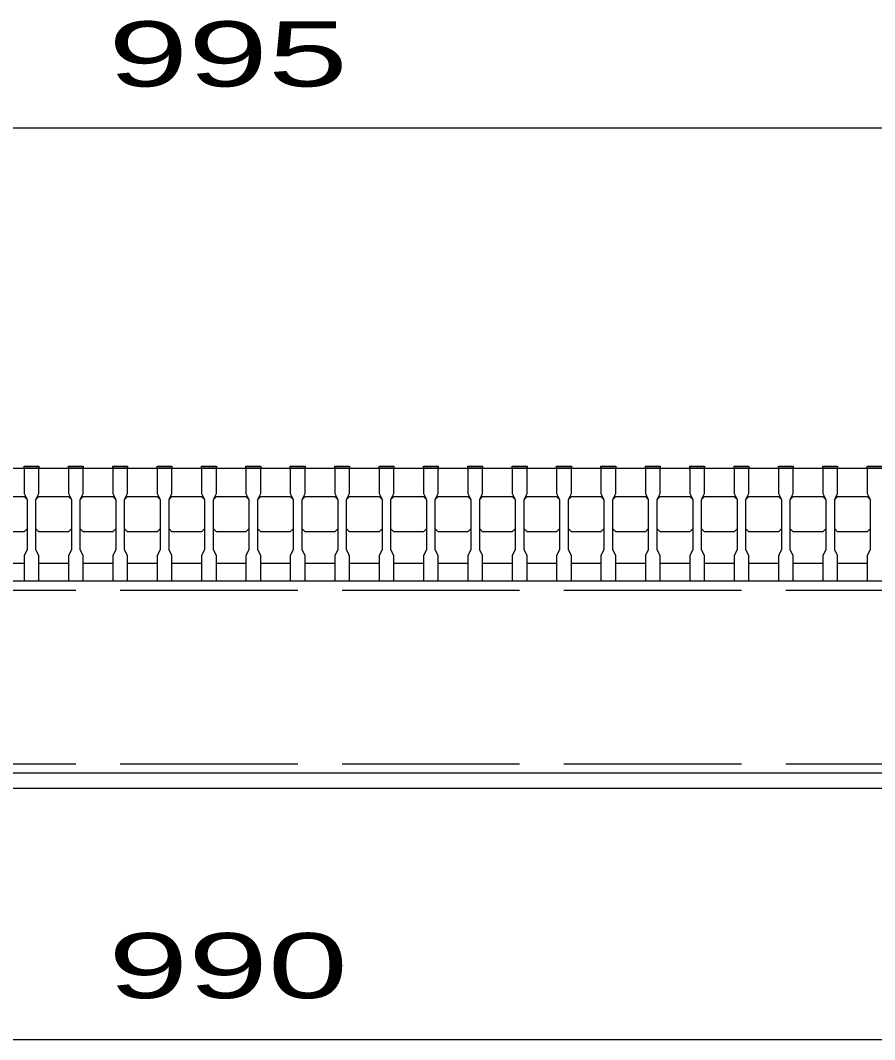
# Model space of a CAD drawing. Units: millimetres, scale not verified. Extents: x -1820 to 1731, y -1282 to 1054.
# Drawn here: x -1001.3 to -712.5, y -735.5 to -391.2 of the extents above; entities that cross this region are included whole.
import ezdxf
from ezdxf.enums import TextEntityAlignment as Align

# ---------------------------------------------------------------- set-up
doc = ezdxf.new("R2010")
doc.units = ezdxf.units.MM
doc.header["$LTSCALE"] = 10
doc.linetypes.add('DASHED', pattern=[7.5, 6, -1.5])
doc.layers.add('16', color=3, linetype='Continuous', lineweight=25)
doc.layers.add('22', color=4, linetype='Continuous', lineweight=25)
doc.styles.add('ベクトル', font='')
doc.styles.get('ベクトル').set_extended_font_data('ベクトル')

msp = doc.modelspace()

# ---------------------------------------------------------------- linework, layer by layer
at = {"layer": '16'}
for p, q in [((-1420.05, -542.5), (-425.05, -542.5)), ((-1000.05, -542.5), (-1000.05, -541.8)), ((-1000.05, -541.8), (-995.05, -541.8)), ((-995.05, -542.5), (-1000.05, -542.5)), ((-1000.05, -542.5), (-1000.05, -551)), ((-995.05, -541.8), (-995.05, -542.5)), ((-995.05, -551), (-995.05, -542.5)), ((-985.05, -542.5), (-985.05, -541.8)), ((-985.05, -541.8), (-980.05, -541.8)), ((-980.05, -542.5), (-985.05, -542.5)), ((-985.05, -542.5), (-985.05, -551)), ((-980.05, -541.8), (-980.05, -542.5)), ((-980.05, -551), (-980.05, -542.5)), ((-970.05, -542.5), (-970.05, -541.8)), ((-970.05, -541.8), (-965.05, -541.8)), ((-965.05, -542.5), (-970.05, -542.5)), ((-970.05, -542.5), (-970.05, -551)), ((-965.05, -541.8), (-965.05, -542.5)), ((-965.05, -551), (-965.05, -542.5)), ((-955.05, -542.5), (-955.05, -541.8)), ((-955.05, -541.8), (-950.05, -541.8)), ((-950.05, -542.5), (-955.05, -542.5)), ((-955.05, -542.5), (-955.05, -551)), ((-950.05, -541.8), (-950.05, -542.5)), ((-950.05, -551), (-950.05, -542.5)), ((-940.05, -542.5), (-940.05, -541.8)), ((-940.05, -541.8), (-935.05, -541.8)), ((-935.05, -542.5), (-940.05, -542.5)), ((-940.05, -542.5), (-940.05, -551)), ((-935.05, -541.8), (-935.05, -542.5)), ((-935.05, -551), (-935.05, -542.5)), ((-925.05, -542.5), (-925.05, -541.8)), ((-925.05, -541.8), (-920.05, -541.8)), ((-920.05, -542.5), (-925.05, -542.5)), ((-925.05, -542.5), (-925.05, -551)), ((-920.05, -541.8), (-920.05, -542.5)), ((-920.05, -551), (-920.05, -542.5)), ((-910.05, -542.5), (-910.05, -541.8)), ((-910.05, -541.8), (-905.05, -541.8)), ((-905.05, -542.5), (-910.05, -542.5)), ((-910.05, -542.5), (-910.05, -551)), ((-905.05, -541.8), (-905.05, -542.5)), ((-905.05, -551), (-905.05, -542.5)), ((-895.05, -542.5), (-895.05, -541.8)), ((-895.05, -541.8), (-890.05, -541.8)), ((-890.05, -542.5), (-895.05, -542.5)), ((-895.05, -542.5), (-895.05, -551)), ((-890.05, -541.8), (-890.05, -542.5)), ((-890.05, -551), (-890.05, -542.5)), ((-880.05, -542.5), (-880.05, -541.8)), ((-880.05, -541.8), (-875.05, -541.8)), ((-875.05, -542.5), (-880.05, -542.5)), ((-880.05, -542.5), (-880.05, -551)), ((-875.05, -541.8), (-875.05, -542.5)), ((-875.05, -551), (-875.05, -542.5)), ((-865.05, -542.5), (-865.05, -541.8)), ((-865.05, -541.8), (-860.05, -541.8)), ((-860.05, -542.5), (-865.05, -542.5)), ((-865.05, -542.5), (-865.05, -551)), ((-860.05, -541.8), (-860.05, -542.5)), ((-860.05, -551), (-860.05, -542.5)), ((-850.05, -542.5), (-850.05, -541.8)), ((-850.05, -541.8), (-845.05, -541.8)), ((-845.05, -542.5), (-850.05, -542.5)), ((-850.05, -542.5), (-850.05, -551)), ((-845.05, -541.8), (-845.05, -542.5)), ((-845.05, -551), (-845.05, -542.5)), ((-835.05, -542.5), (-835.05, -541.8)), ((-835.05, -541.8), (-830.05, -541.8)), ((-830.05, -542.5), (-835.05, -542.5)), ((-835.05, -542.5), (-835.05, -551)), ((-830.05, -541.8), (-830.05, -542.5)), ((-830.05, -551), (-830.05, -542.5)), ((-820.05, -542.5), (-820.05, -541.8)), ((-820.05, -541.8), (-815.05, -541.8)), ((-815.05, -542.5), (-820.05, -542.5)), ((-820.05, -542.5), (-820.05, -551)), ((-815.05, -541.8), (-815.05, -542.5)), ((-815.05, -551), (-815.05, -542.5)), ((-805.05, -542.5), (-805.05, -541.8)), ((-805.05, -541.8), (-800.05, -541.8)), ((-800.05, -542.5), (-805.05, -542.5)), ((-805.05, -542.5), (-805.05, -551)), ((-800.05, -541.8), (-800.05, -542.5)), ((-800.05, -551), (-800.05, -542.5)), ((-790.05, -542.5), (-790.05, -541.8)), ((-790.05, -541.8), (-785.05, -541.8)), ((-785.05, -542.5), (-790.05, -542.5)), ((-790.05, -542.5), (-790.05, -551)), ((-785.05, -541.8), (-785.05, -542.5)), ((-785.05, -551), (-785.05, -542.5)), ((-775.05, -542.5), (-775.05, -541.8)), ((-775.05, -541.8), (-770.05, -541.8)), ((-770.05, -542.5), (-775.05, -542.5)), ((-775.05, -542.5), (-775.05, -551)), ((-770.05, -541.8), (-770.05, -542.5)), ((-770.05, -551), (-770.05, -542.5)), ((-760.05, -542.5), (-760.05, -541.8)), ((-760.05, -541.8), (-755.05, -541.8)), ((-755.05, -542.5), (-760.05, -542.5)), ((-760.05, -542.5), (-760.05, -551)), ((-755.05, -541.8), (-755.05, -542.5)), ((-755.05, -551), (-755.05, -542.5)), ((-745.05, -542.5), (-745.05, -541.8)), ((-745.05, -541.8), (-740.05, -541.8)), ((-740.05, -542.5), (-745.05, -542.5)), ((-745.05, -542.5), (-745.05, -551)), ((-740.05, -541.8), (-740.05, -542.5)), ((-740.05, -551), (-740.05, -542.5)), ((-730.05, -542.5), (-730.05, -541.8)), ((-730.05, -541.8), (-725.05, -541.8)), ((-725.05, -542.5), (-730.05, -542.5)), ((-730.05, -542.5), (-730.05, -551)), ((-725.05, -541.8), (-725.05, -542.5)), ((-725.05, -551), (-725.05, -542.5)), ((-715.05, -542.5), (-715.05, -541.8)), ((-715.05, -541.8), (-710.05, -541.8)), ((-710.05, -542.5), (-715.05, -542.5)), ((-715.05, -542.5), (-715.05, -551)), ((-1010.05, -552), (-1000.05, -552)), ((-1000.05, -551), (-999.05, -553)), ((-1000.05, -552), (-999.05, -553)), ((-999.05, -553), (-999.05, -570)), ((-996.05, -553), (-995.05, -551)), ((-996.05, -553), (-995.05, -552)), ((-996.05, -570), (-996.05, -553)), ((-995.05, -552), (-985.05, -552)), ((-985.05, -551), (-984.05, -553)), ((-985.05, -552), (-984.05, -553)), ((-984.05, -553), (-984.05, -570)), ((-981.05, -553), (-980.05, -551)), ((-981.05, -553), (-980.05, -552)), ((-981.05, -570), (-981.05, -553)), ((-980.05, -552), (-970.05, -552)), ((-970.05, -551), (-969.05, -553)), ((-970.05, -552), (-969.05, -553)), ((-969.05, -553), (-969.05, -570)), ((-966.05, -553), (-965.05, -551)), ((-966.05, -553), (-965.05, -552)), ((-966.05, -570), (-966.05, -553)), ((-965.05, -552), (-955.05, -552)), ((-955.05, -551), (-954.05, -553)), ((-955.05, -552), (-954.05, -553)), ((-954.05, -553), (-954.05, -570)), ((-951.05, -553), (-950.05, -551)), ((-951.05, -553), (-950.05, -552)), ((-951.05, -570), (-951.05, -553)), ((-950.05, -552), (-940.05, -552)), ((-940.05, -551), (-939.05, -553)), ((-940.05, -552), (-939.05, -553)), ((-939.05, -553), (-939.05, -570)), ((-936.05, -553), (-935.05, -551)), ((-936.05, -553), (-935.05, -552)), ((-936.05, -570), (-936.05, -553)), ((-935.05, -552), (-925.05, -552)), ((-925.05, -551), (-924.05, -553)), ((-925.05, -552), (-924.05, -553)), ((-924.05, -553), (-924.05, -570)), ((-921.05, -553), (-920.05, -551)), ((-921.05, -553), (-920.05, -552)), ((-921.05, -570), (-921.05, -553)), ((-920.05, -552), (-910.05, -552)), ((-910.05, -551), (-909.05, -553)), ((-910.05, -552), (-909.05, -553)), ((-909.05, -553), (-909.05, -570)), ((-906.05, -553), (-905.05, -551)), ((-906.05, -553), (-905.05, -552)), ((-906.05, -570), (-906.05, -553)), ((-905.05, -552), (-895.05, -552)), ((-895.05, -551), (-894.05, -553)), ((-895.05, -552), (-894.05, -553)), ((-894.05, -553), (-894.05, -570)), ((-891.05, -553), (-890.05, -551)), ((-891.05, -553), (-890.05, -552)), ((-891.05, -570), (-891.05, -553)), ((-890.05, -552), (-880.05, -552)), ((-880.05, -551), (-879.05, -553)), ((-880.05, -552), (-879.05, -553)), ((-879.05, -553), (-879.05, -570)), ((-876.05, -553), (-875.05, -551)), ((-876.05, -553), (-875.05, -552)), ((-876.05, -570), (-876.05, -553)), ((-875.05, -552), (-865.05, -552)), ((-865.05, -551), (-864.05, -553)), ((-865.05, -552), (-864.05, -553)), ((-864.05, -553), (-864.05, -570)), ((-861.05, -553), (-860.05, -551)), ((-861.05, -553), (-860.05, -552)), ((-861.05, -570), (-861.05, -553)), ((-860.05, -552), (-850.05, -552)), ((-850.05, -551), (-849.05, -553)), ((-850.05, -552), (-849.05, -553)), ((-849.05, -553), (-849.05, -570)), ((-846.05, -553), (-845.05, -551)), ((-846.05, -553), (-845.05, -552)), ((-846.05, -570), (-846.05, -553)), ((-845.05, -552), (-835.05, -552)), ((-835.05, -551), (-834.05, -553)), ((-835.05, -552), (-834.05, -553)), ((-834.05, -553), (-834.05, -570)), ((-831.05, -553), (-830.05, -551)), ((-831.05, -553), (-830.05, -552)), ((-831.05, -570), (-831.05, -553)), ((-830.05, -552), (-820.05, -552)), ((-820.05, -551), (-819.05, -553)), ((-820.05, -552), (-819.05, -553)), ((-819.05, -553), (-819.05, -570)), ((-816.05, -553), (-815.05, -551)), ((-816.05, -553), (-815.05, -552)), ((-816.05, -570), (-816.05, -553)), ((-815.05, -552), (-805.05, -552)), ((-805.05, -551), (-804.05, -553)), ((-805.05, -552), (-804.05, -553)), ((-804.05, -553), (-804.05, -570)), ((-801.05, -553), (-800.05, -551)), ((-801.05, -553), (-800.05, -552)), ((-801.05, -570), (-801.05, -553)), ((-800.05, -552), (-790.05, -552)), ((-790.05, -551), (-789.05, -553)), ((-790.05, -552), (-789.05, -553)), ((-789.05, -553), (-789.05, -570)), ((-786.05, -553), (-785.05, -551)), ((-786.05, -553), (-785.05, -552)), ((-786.05, -570), (-786.05, -553)), ((-785.05, -552), (-775.05, -552)), ((-775.05, -551), (-774.05, -553)), ((-775.05, -552), (-774.05, -553)), ((-774.05, -553), (-774.05, -570)), ((-771.05, -553), (-770.05, -551)), ((-771.05, -553), (-770.05, -552)), ((-771.05, -570), (-771.05, -553)), ((-770.05, -552), (-760.05, -552)), ((-760.05, -551), (-759.05, -553)), ((-760.05, -552), (-759.05, -553)), ((-759.05, -553), (-759.05, -570)), ((-756.05, -553), (-755.05, -551)), ((-756.05, -553), (-755.05, -552)), ((-756.05, -570), (-756.05, -553)), ((-755.05, -552), (-745.05, -552)), ((-745.05, -551), (-744.05, -553)), ((-745.05, -552), (-744.05, -553)), ((-744.05, -553), (-744.05, -570)), ((-741.05, -553), (-740.05, -551)), ((-741.05, -553), (-740.05, -552)), ((-741.05, -570), (-741.05, -553)), ((-740.05, -552), (-730.05, -552)), ((-730.05, -551), (-729.05, -553)), ((-730.05, -552), (-729.05, -553)), ((-729.05, -553), (-729.05, -570)), ((-726.05, -553), (-725.05, -551)), ((-726.05, -553), (-725.05, -552)), ((-726.05, -570), (-726.05, -553)), ((-725.05, -552), (-715.05, -552)), ((-715.05, -551), (-714.05, -553)), ((-715.05, -552), (-714.05, -553)), ((-714.05, -553), (-714.05, -570)), ((-1000.05, -564), (-1010.05, -564)), ((-999.05, -563), (-1000.05, -564)), ((-995.05, -564), (-996.05, -563)), ((-985.05, -564), (-995.05, -564)), ((-984.05, -563), (-985.05, -564)), ((-980.05, -564), (-981.05, -563)), ((-970.05, -564), (-980.05, -564)), ((-969.05, -563), (-970.05, -564)), ((-965.05, -564), (-966.05, -563)), ((-955.05, -564), (-965.05, -564)), ((-954.05, -563), (-955.05, -564)), ((-950.05, -564), (-951.05, -563)), ((-940.05, -564), (-950.05, -564)), ((-939.05, -563), (-940.05, -564)), ((-935.05, -564), (-936.05, -563)), ((-925.05, -564), (-935.05, -564)), ((-924.05, -563), (-925.05, -564)), ((-920.05, -564), (-921.05, -563)), ((-910.05, -564), (-920.05, -564)), ((-909.05, -563), (-910.05, -564)), ((-905.05, -564), (-906.05, -563)), ((-895.05, -564), (-905.05, -564)), ((-894.05, -563), (-895.05, -564)), ((-890.05, -564), (-891.05, -563)), ((-880.05, -564), (-890.05, -564)), ((-879.05, -563), (-880.05, -564)), ((-875.05, -564), (-876.05, -563)), ((-865.05, -564), (-875.05, -564)), ((-864.05, -563), (-865.05, -564)), ((-860.05, -564), (-861.05, -563)), ((-850.05, -564), (-860.05, -564)), ((-849.05, -563), (-850.05, -564)), ((-845.05, -564), (-846.05, -563)), ((-835.05, -564), (-845.05, -564)), ((-834.05, -563), (-835.05, -564)), ((-830.05, -564), (-831.05, -563)), ((-820.05, -564), (-830.05, -564)), ((-819.05, -563), (-820.05, -564)), ((-815.05, -564), (-816.05, -563)), ((-805.05, -564), (-815.05, -564)), ((-804.05, -563), (-805.05, -564)), ((-800.05, -564), (-801.05, -563)), ((-790.05, -564), (-800.05, -564)), ((-789.05, -563), (-790.05, -564)), ((-785.05, -564), (-786.05, -563)), ((-775.05, -564), (-785.05, -564)), ((-774.05, -563), (-775.05, -564)), ((-770.05, -564), (-771.05, -563)), ((-760.05, -564), (-770.05, -564)), ((-759.05, -563), (-760.05, -564)), ((-755.05, -564), (-756.05, -563)), ((-745.05, -564), (-755.05, -564)), ((-744.05, -563), (-745.05, -564)), ((-740.05, -564), (-741.05, -563)), ((-730.05, -564), (-740.05, -564)), ((-729.05, -563), (-730.05, -564)), ((-725.05, -564), (-726.05, -563)), ((-715.05, -564), (-725.05, -564)), ((-714.05, -563), (-715.05, -564)), ((-999.05, -570), (-1000.05, -572)), ((-995.05, -572), (-996.05, -570)), ((-984.05, -570), (-985.05, -572)), ((-980.05, -572), (-981.05, -570)), ((-969.05, -570), (-970.05, -572)), ((-965.05, -572), (-966.05, -570)), ((-954.05, -570), (-955.05, -572)), ((-950.05, -572), (-951.05, -570)), ((-939.05, -570), (-940.05, -572)), ((-935.05, -572), (-936.05, -570)), ((-924.05, -570), (-925.05, -572)), ((-920.05, -572), (-921.05, -570)), ((-909.05, -570), (-910.05, -572)), ((-905.05, -572), (-906.05, -570)), ((-894.05, -570), (-895.05, -572)), ((-890.05, -572), (-891.05, -570)), ((-879.05, -570), (-880.05, -572)), ((-875.05, -572), (-876.05, -570)), ((-864.05, -570), (-865.05, -572)), ((-860.05, -572), (-861.05, -570)), ((-849.05, -570), (-850.05, -572)), ((-845.05, -572), (-846.05, -570)), ((-834.05, -570), (-835.05, -572)), ((-830.05, -572), (-831.05, -570)), ((-819.05, -570), (-820.05, -572)), ((-815.05, -572), (-816.05, -570)), ((-804.05, -570), (-805.05, -572)), ((-800.05, -572), (-801.05, -570)), ((-789.05, -570), (-790.05, -572)), ((-785.05, -572), (-786.05, -570)), ((-774.05, -570), (-775.05, -572)), ((-770.05, -572), (-771.05, -570)), ((-759.05, -570), (-760.05, -572)), ((-755.05, -572), (-756.05, -570)), ((-744.05, -570), (-745.05, -572)), ((-740.05, -572), (-741.05, -570)), ((-729.05, -570), (-730.05, -572)), ((-725.05, -572), (-726.05, -570)), ((-714.05, -570), (-715.05, -572)), ((-1010.05, -574.5), (-1000.05, -574.5)), ((-1000.05, -572), (-1000.05, -580.5)), ((-995.05, -580.5), (-995.05, -572)), ((-995.05, -574.5), (-985.05, -574.5)), ((-985.05, -572), (-985.05, -580.5)), ((-980.05, -580.5), (-980.05, -572)), ((-980.05, -574.5), (-970.05, -574.5)), ((-970.05, -572), (-970.05, -580.5)), ((-965.05, -580.5), (-965.05, -572)), ((-965.05, -574.5), (-955.05, -574.5)), ((-955.05, -572), (-955.05, -580.5)), ((-950.05, -580.5), (-950.05, -572)), ((-950.05, -574.5), (-940.05, -574.5)), ((-940.05, -572), (-940.05, -580.5)), ((-935.05, -580.5), (-935.05, -572)), ((-935.05, -574.5), (-925.05, -574.5)), ((-925.05, -572), (-925.05, -580.5)), ((-920.05, -580.5), (-920.05, -572)), ((-920.05, -574.5), (-910.05, -574.5)), ((-910.05, -572), (-910.05, -580.5)), ((-905.05, -580.5), (-905.05, -572)), ((-905.05, -574.5), (-895.05, -574.5)), ((-895.05, -572), (-895.05, -580.5)), ((-890.05, -580.5), (-890.05, -572)), ((-890.05, -574.5), (-880.05, -574.5)), ((-880.05, -572), (-880.05, -580.5)), ((-875.05, -580.5), (-875.05, -572)), ((-875.05, -574.5), (-865.05, -574.5)), ((-865.05, -572), (-865.05, -580.5)), ((-860.05, -580.5), (-860.05, -572)), ((-860.05, -574.5), (-850.05, -574.5)), ((-850.05, -572), (-850.05, -580.5)), ((-845.05, -580.5), (-845.05, -572)), ((-845.05, -574.5), (-835.05, -574.5)), ((-835.05, -572), (-835.05, -580.5)), ((-830.05, -580.5), (-830.05, -572)), ((-830.05, -574.5), (-820.05, -574.5)), ((-820.05, -572), (-820.05, -580.5)), ((-815.05, -580.5), (-815.05, -572)), ((-815.05, -574.5), (-805.05, -574.5)), ((-805.05, -572), (-805.05, -580.5)), ((-800.05, -580.5), (-800.05, -572)), ((-800.05, -574.5), (-790.05, -574.5)), ((-790.05, -572), (-790.05, -580.5)), ((-785.05, -580.5), (-785.05, -572)), ((-785.05, -574.5), (-775.05, -574.5)), ((-775.05, -572), (-775.05, -580.5)), ((-770.05, -580.5), (-770.05, -572)), ((-770.05, -574.5), (-760.05, -574.5)), ((-760.05, -572), (-760.05, -580.5)), ((-755.05, -580.5), (-755.05, -572)), ((-755.05, -574.5), (-745.05, -574.5)), ((-745.05, -572), (-745.05, -580.5)), ((-740.05, -580.5), (-740.05, -572)), ((-740.05, -574.5), (-730.05, -574.5)), ((-730.05, -572), (-730.05, -580.5)), ((-725.05, -580.5), (-725.05, -572)), ((-725.05, -574.5), (-715.05, -574.5)), ((-715.05, -572), (-715.05, -580.5)), ((-1417.55, -580.5), (-427.55, -580.5)), ((-1000.05, -580.5), (-995.05, -580.5)), ((-985.05, -580.5), (-980.05, -580.5)), ((-970.05, -580.5), (-965.05, -580.5)), ((-955.05, -580.5), (-950.05, -580.5)), ((-940.05, -580.5), (-935.05, -580.5)), ((-925.05, -580.5), (-920.05, -580.5)), ((-910.05, -580.5), (-905.05, -580.5)), ((-895.05, -580.5), (-890.05, -580.5)), ((-880.05, -580.5), (-875.05, -580.5)), ((-865.05, -580.5), (-860.05, -580.5)), ((-850.05, -580.5), (-845.05, -580.5)), ((-835.05, -580.5), (-830.05, -580.5)), ((-820.05, -580.5), (-815.05, -580.5)), ((-805.05, -580.5), (-800.05, -580.5)), ((-790.05, -580.5), (-785.05, -580.5)), ((-775.05, -580.5), (-770.05, -580.5)), ((-760.05, -580.5), (-755.05, -580.5)), ((-745.05, -580.5), (-740.05, -580.5)), ((-730.05, -580.5), (-725.05, -580.5)), ((-715.05, -580.5), (-710.05, -580.5)), ((-427.55, -645.5), (-1417.55, -645.5)), ((-427.55, -645.5), (-1417.55, -645.5)), ((-1417.55, -650.5), (-427.55, -650.5))]:
    msp.add_line(p, q, dxfattribs=at)
at = {"layer": '16', "linetype": 'DASHED'}
for p, q in [((-1417.55, -583.7), (-427.55, -583.7)), ((-1417.55, -642.3), (-427.55, -642.3))]:
    msp.add_line(p, q, dxfattribs=at)
at = {"layer": '22'}
for p, q in [((-1420.05, -427.5), (-425.05, -427.5)), ((-1417.55, -735.5), (-427.55, -735.5))]:
    msp.add_line(p, q, dxfattribs=at)

# ---------------------------------------------------------------- texts
at = {"layer": '22', "color": 2, "style": 'ベクトル', "width": 1.65}
for s, p in [(' 995 ', (-985.05, -402.5)), (' 990 ', (-985.05, -710.5))]:
    msp.add_text(s, height=21.99, dxfattribs=at).set_placement(p, align=Align.MIDDLE_LEFT)

doc.saveas('drawing.dxf')
